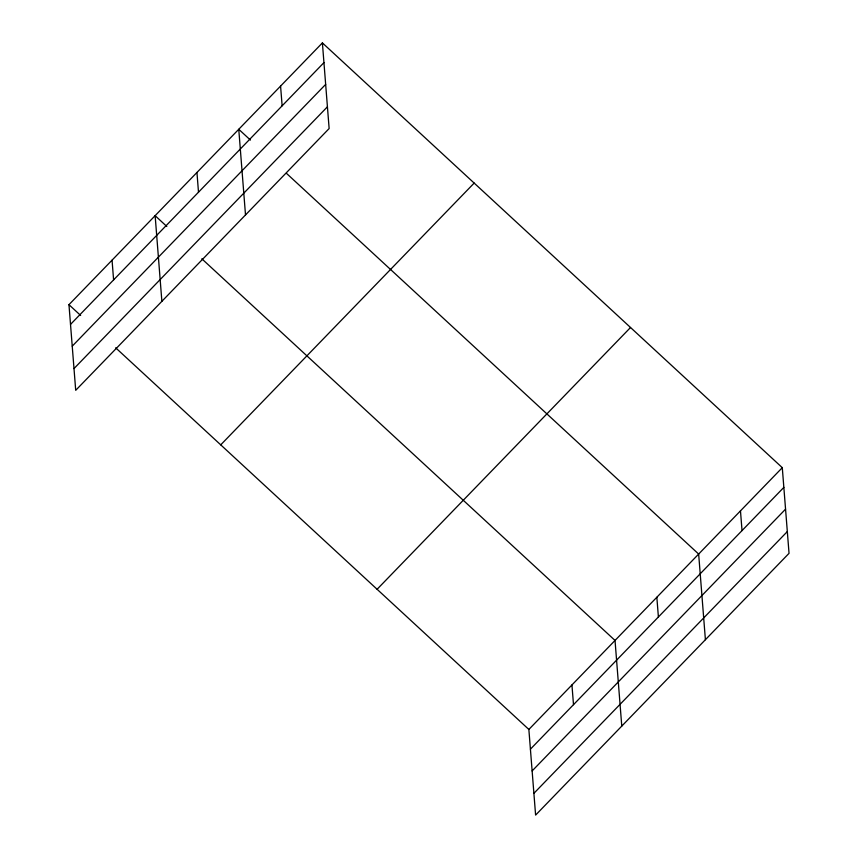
<?xml version="1.0" encoding="UTF-8"?>
<svg xmlns="http://www.w3.org/2000/svg" width="858" height="858" viewBox="0 0 858 858"><rect width="100%" height="100%" fill="white"/><g stroke="black" fill="none" stroke-linecap="round" stroke-linejoin="round"><path stroke-width="1.29" d="M322.394 42.9L329.14 128.55L75.708 390.326L68.962 304.676L322.394 42.9L782.292 467.674L789.038 553.324L535.606 815.1L528.86 729.45L115.669 347.812M70.517 324.399L323.949 62.623M72.233 346.16L325.665 84.384M73.992 368.575L327.424 106.8M220.731 444.852L474.163 183.076M377.102 589.274L630.523 327.499M528.86 729.45L782.292 467.674M530.416 749.173L783.847 487.398M532.132 770.934L785.553 509.159M533.89 793.35L787.322 531.563M250.439 140.069L238.76 129.29L245.506 214.94M286.433 173.316L698.659 554.064L705.405 639.714M166.806 226.458L155.137 215.669L161.872 301.319M201.834 258.805L615.025 640.443L621.771 726.093M68.962 304.676L80.641 315.454M740.475 510.864L742.031 530.587M656.842 597.254L658.397 616.977M571.943 684.952L573.498 704.675M280.577 86.09L282.132 105.813M196.954 172.479L198.498 192.203M112.055 260.178L113.599 279.901"/></g></svg>
